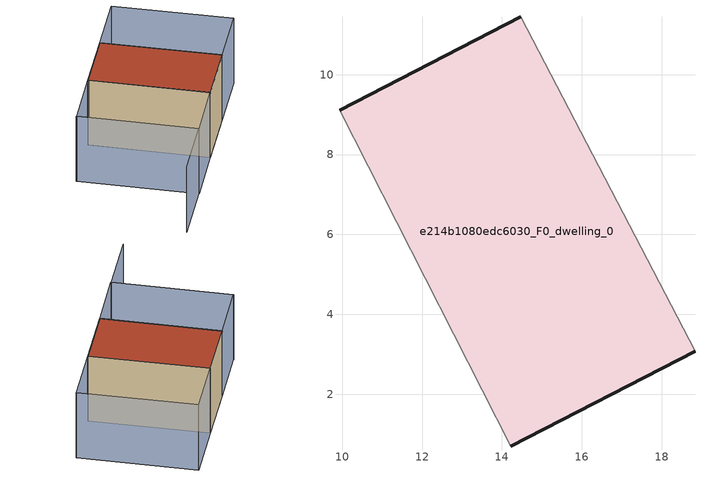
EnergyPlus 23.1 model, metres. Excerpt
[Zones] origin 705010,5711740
e214b1080edc6030_F0_dwelling_0
 floor ground (EU_floor_Construction): 18.83,3.08 14.46,11.45 9.93,9.11 14.22,0.7 z0
 wall outside (EU_wall_Construction): 9.93,9.11 14.46,11.45 / 18.83,3.08 14.22,0.7 z0:6
 wall adiabatic (EU_wall_Construction): 14.46,11.45 18.83,3.08 / 14.22,0.7 9.93,9.11 z0:6
 roof outside (EU_roof_Construction): 14.46,11.45 18.83,3.08 14.22,0.7 9.93,9.11 z6
shading: 5.55,6.86 9.9,-1.52 / 9.9,-1.52 5.26,-3.93 / 9.9,-1.54 5.56,6.84 / 5.56,6.84 9.93,9.11 / 9.93,9.11 14.28,0.73 / 14.28,0.73 9.9,-1.54 / 18.88,13.74 23.23,5.35 / 23.23,5.35 18.81,3.06 / 18.81,3.06 14.46,11.45 / 14.46,11.45 18.88,13.74 z0:6
[Building]
EU S2 Campaign: North Axis=0; Terrain=City; Solar Distribution=FullExterior
[Site:Location]
London: Latitude=51.5; Longitude=-0.5; Time Zone=0; Elevation=25
[SizingPeriod:WeatherFileDays]
AnnualSizingPeriod: Begin Month=1; Begin Day of Month=1; End Month=12; End Day of Month=31; Day of Week for Start Day=Monday; Use Weather File Daylight Saving Period=No; Use Weather File Rain and Snow Indicators=No
[MATERIAL]
EU_InternalMass_Material: Roughness=MediumRough; Thickness=0.1; Conductivity=1; Density=1800; Specific Heat=900; Thermal Absorptance=0.9; Solar Absorptance=0.7; Visible Absorptance=0.7
[MATERIAL:NOMASS] Roughness=MediumRough; Thermal Absorptance=0.9; Solar Absorptance=0.7; Visible Absorptance=0.7
Name | Thermal Resistance
EU_wall_NoMass | 0.71061
EU_roof_NoMass | 2.41608
EU_floor_NoMass | 1.75078
[CONSTRUCTION]
EU_wall_Construction: EU_wall_NoMass
EU_roof_Construction: EU_roof_NoMass
EU_floor_Construction: EU_floor_NoMass
EU_InternalMass_Construction: EU_InternalMass_Material
[ZONE]
e214b1080edc6030_F0_dwelling_0: Type=1; Multiplier=1; Ceiling Height=autocalculate; Volume=291.387; Floor Area=autocalculate; Part of Total Floor Area=Yes
[INTERNALMASS]
e214b1080edc6030_F0_dwelling_0_EU_InternalMass: Construction=EU_InternalMass_Construction; Zone or ZoneList=e214b1080edc6030_F0_dwelling_0; Surface Area=48.5647
[OTHEREQUIPMENT]
EU_Step8_InternalGain_e214b1080edc6030_F0_dwelling_0_f000: Fuel Type=Electricity; Zone or ZoneList or Space or SpaceList=e214b1080edc6030_F0_dwelling_0; Schedule=EU_Step8_GainSchedule_e214b1080edc6030_F0_dwelling_0_f000; Design Level Calculation Method=Watts/Area; Power per Zone Floor Area=1; Fraction Latent=0; Fraction Radiant=0; Fraction Lost=0; Carbon Dioxide Generation Rate=0; EndUse Subcategory=EU_Step8_InternalGains
[ZONEVENTILATION:DESIGNFLOWRATE]
EU_ConstantAir_e214b1080edc6030_F0_dwelling_0: Zone or ZoneList or Space or SpaceList=e214b1080edc6030_F0_dwelling_0; Schedule=EU_AlwaysOn; Design Flow Rate Calculation Method=AirChanges/Hour; Air Changes per Hour=0.496673; Ventilation Type=Natural; Fan Pressure Rise=0; Fan Total Efficiency=1; Constant Term Coefficient=1; Temperature Term Coefficient=0; Velocity Term Coefficient=0; Velocity Squared Term Coefficient=0; Minimum Indoor Temperature=-100; Maximum Indoor Temperature=100; Delta Temperature=-100; Minimum Outdoor Temperature=-100; Maximum Outdoor Temperature=100; Maximum Wind Speed=40
[HVACTEMPLATE:THERMOSTAT]
EU_HeatOnly_e214b1080edc6030_F0_dwelling_0: Constant Heating Setpoint=20; Constant Cooling Setpoint=50
[HVACTEMPLATE:ZONE:IDEALLOADSAIRSYSTEM]
e214b1080edc6030_F0_dwelling_0: Template Thermostat=EU_HeatOnly_e214b1080edc6030_F0_dwelling_0; System Availability Schedule=EU_AlwaysOn; Maximum Heating Supply Air Temperature=50; Minimum Cooling Supply Air Temperature=13; Maximum Heating Supply Air Humidity Ratio=0.0156; Minimum Cooling Supply Air Humidity Ratio=0.0077; Heating Limit=NoLimit; Cooling Limit=NoLimit; Heating Availability Schedule=EU_AlwaysOn; Cooling Availability Schedule=EU_CoolingOff; Dehumidification Control Type=ConstantSensibleHeatRatio; Cooling Sensible Heat Ratio=0.7; Dehumidification Setpoint=60; Humidification Control Type=None; Humidification Setpoint=30; Outdoor Air Method=None; Outdoor Air Flow Rate per Person=0.00944; Outdoor Air Flow Rate per Zone Floor Area=0; Outdoor Air Flow Rate per Zone=0; Demand Controlled Ventilation Type=None; Outdoor Air Economizer Type=NoEconomizer; Heat Recovery Type=None; Sensible Heat Recovery Effectiveness=0.7; Latent Heat Recovery Effectiveness=0.65
[SIZING:ZONE]
e214b1080edc6030_F0_dwelling_0: Zone Cooling Design Supply Air Temperature Input Method=SupplyAirTemperature; Zone Cooling Design Supply Air Temperature=13; Zone Heating Design Supply Air Temperature Input Method=SupplyAirTemperature; Zone Heating Design Supply Air Temperature=50; Zone Cooling Design Supply Air Humidity Ratio=0.008; Zone Heating Design Supply Air Humidity Ratio=0.008; Cooling Design Air Flow Method=DesignDay; Cooling Design Air Flow Rate=0; Cooling Minimum Air Flow per Zone Floor Area=0.000762; Cooling Minimum Air Flow=0; Cooling Minimum Air Flow Fraction=0.2; Heating Design Air Flow Method=DesignDay; Heating Design Air Flow Rate=0; Heating Maximum Air Flow per Zone Floor Area=0.002032; Heating Maximum Air Flow=0.141576; Heating Maximum Air Flow Fraction=0.3; Account for Dedicated Outdoor Air System=No; Dedicated Outdoor Air System Control Strategy=NeutralSupplyAir; Dedicated Outdoor Air Low Setpoint Temperature for Design=autosize; Dedicated Outdoor Air High Setpoint Temperature for Design=autosize; Zone Load Sizing Method=Sensible Load Only No Latent Load; Zone Latent Cooling Design Supply Air Humidity Ratio Input Method=HumidityRatioDifference; Zone Cooling Design Supply Air Humidity Ratio Difference=0.005; Zone Latent Heating Design Supply Air Humidity Ratio Input Method=HumidityRatioDifference; Zone Humidification Design Supply Air Humidity Ratio Difference=0.005
[SCHEDULE:CONSTANT]
Name | Hourly Value
EU_AlwaysOn | 1
EU_CoolingOff | 0
[SCHEDULE:FILE]
EU_Step8_GainSchedule_e214b1080edc6030_F0_dwelling_0_f000: File=../../schedules/e214b1080edc6030/e214b1080edc6030_F0_dwelling_0_f000_gain.csv; Column Number=1; Rows to Skip at Top=0; Number of Hours of Data=8760; Column Separator=Comma; Interpolate to Timestep=No; Minutes per Item=60; Adjust Schedule for Daylight Savings=Yes
